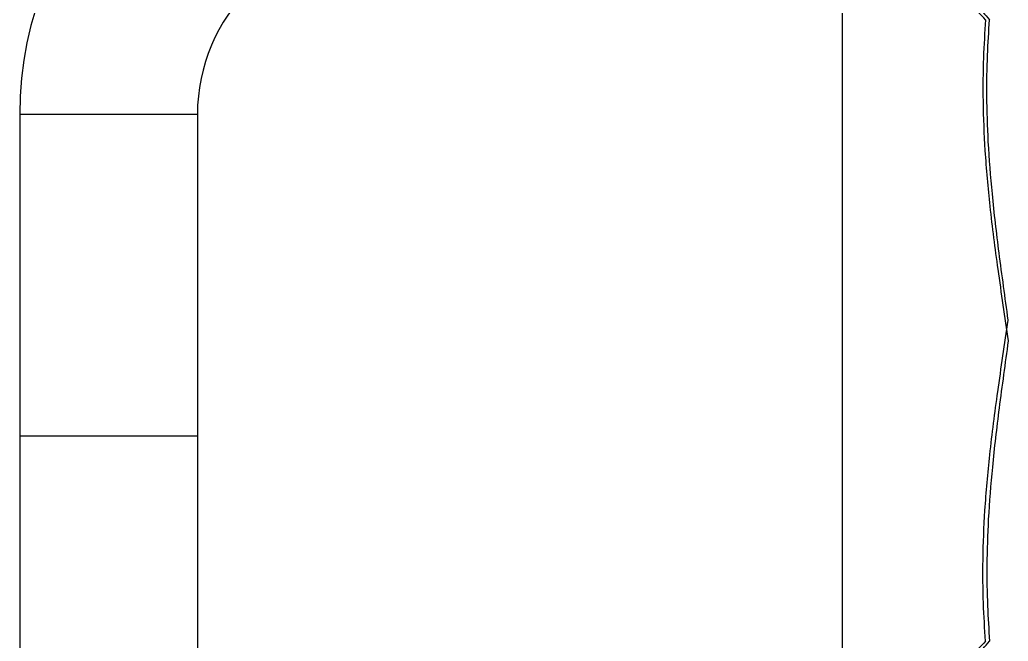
# Model space of a CAD drawing. Header units: millimetres. Extents: x 324 to 7054, y -67 to 2159.
# Drawn here: x 6309.58 to 6318.48, y 1073.13 to 1078.73 of the extents above; entities that cross this region are included whole.
import ezdxf

# ---------------------------------------------------------------- set-up
doc = ezdxf.new("R2010")
doc.units = ezdxf.units.MM
doc.header["$LTSCALE"] = 153.67
doc.layers.get('0').update_dxf_attribs({"linetype": 'CONTINUOUS'})
doc.layers.add('CONSTRUCTION_BODIES', color=7, linetype='CONTINUOUS')

msp = doc.modelspace()

# ---------------------------------------------------------------- linework, layer by layer
at = {"linetype": 'ByBlock'}
for p, q in [((6311.17862, 1077.87699), (6309.57862, 1077.87699)), ((6309.57862, 1077.87699), (6309.57862, 1072.07699)), ((6311.17862, 1077.87699), (6311.17862, 1072.07699)), ((6311.17862, 1074.97699), (6309.57862, 1074.97699))]:
    msp.add_line(p, q, dxfattribs=at)
for radius in [3.2, 1.6]:
    msp.add_arc((6312.77862, 1077.87699), radius, 90, 180, dxfattribs=at)
at = {"layer": 'CONSTRUCTION_BODIES', "linetype": 'ByBlock'}
msp.add_line((6316.98669, 1078.93797), (6316.98669, 1072.92145), dxfattribs=at)
for points, knots in [([(6318.27753, 1078.72969), (6318.23381, 1078.77584), (6318.14196, 1078.86975), (6317.99025, 1079.01291), (6317.81117, 1079.16567), (6317.59294, 1079.32933), (6317.42831, 1079.43499), (6317.33779, 1079.48835)], [0, 0, 0, 0, 0.1573891, 0.3251389, 0.5162647, 0.739847, 1, 1, 1, 1]), ([(6317.44036, 1079.48642), (6317.52587, 1079.43178), (6317.68009, 1079.32464), (6317.88305, 1079.16044), (6318.04815, 1079.00905), (6318.18812, 1078.86774), (6318.27303, 1078.77525), (6318.31365, 1078.7297)], [0, 0, 0, 0, 0.2626297, 0.4853814, 0.6751393, 0.8420488, 1, 1, 1, 1]), ([(6318.27752, 1078.72969), (6318.26842, 1078.61572), (6318.25422, 1078.37109), (6318.2506, 1077.97773), (6318.26887, 1077.53113), (6318.31425, 1077.02608), (6318.38844, 1076.45456), (6318.44955, 1076.05084), (6318.48091, 1075.83554)], [0, 0, 0, 0, 0.1179448, 0.2526653, 0.4056094, 0.5788183, 0.7755627, 1, 1, 1, 1]), ([(6318.48091, 1076.02388), (6318.45302, 1076.22608), (6318.39976, 1076.60472), (6318.33663, 1077.1403), (6318.29931, 1077.61244), (6318.2857, 1078.0293), (6318.29118, 1078.39588), (6318.30502, 1078.62365), (6318.31364, 1078.7297)], [0, 0, 0, 0, 0.2253755, 0.4221801, 0.595348, 0.7481362, 0.8825249, 1, 1, 1, 1]), ([(6318.27752, 1073.12972), (6318.26842, 1073.2437), (6318.25422, 1073.48833), (6318.2506, 1073.88168), (6318.26887, 1074.32829), (6318.31425, 1074.83334), (6318.38844, 1075.40486), (6318.44955, 1075.80857), (6318.48091, 1076.02388)], [0, 0, 0, 0, 0.1179448, 0.2526653, 0.4056094, 0.5788183, 0.7755627, 1, 1, 1, 1]), ([(6318.48091, 1075.83554), (6318.45302, 1075.63333), (6318.39976, 1075.25469), (6318.33663, 1074.71912), (6318.29931, 1074.24698), (6318.2857, 1073.83012), (6318.29118, 1073.46354), (6318.30502, 1073.23577), (6318.31364, 1073.12972)], [0, 0, 0, 0, 0.2253755, 0.4221801, 0.595348, 0.7481362, 0.8825249, 1, 1, 1, 1]), ([(6318.27753, 1073.12972), (6318.23381, 1073.08357), (6318.14196, 1072.98967), (6317.99025, 1072.84651), (6317.81117, 1072.69374), (6317.59294, 1072.53009), (6317.42831, 1072.42443), (6317.33779, 1072.37106)], [0, 0, 0, 0, 0.1573891, 0.3251389, 0.5162647, 0.739847, 1, 1, 1, 1]), ([(6317.44036, 1072.373), (6317.52587, 1072.42764), (6317.68009, 1072.53478), (6317.88305, 1072.69897), (6318.04815, 1072.85036), (6318.18812, 1072.99168), (6318.27303, 1073.08417), (6318.31365, 1073.12972)], [0, 0, 0, 0, 0.2626297, 0.4853814, 0.6751393, 0.8420488, 1, 1, 1, 1])]:
    msp.add_open_spline(points, degree=3, knots=knots, dxfattribs=at)

doc.saveas('drawing.dxf')
